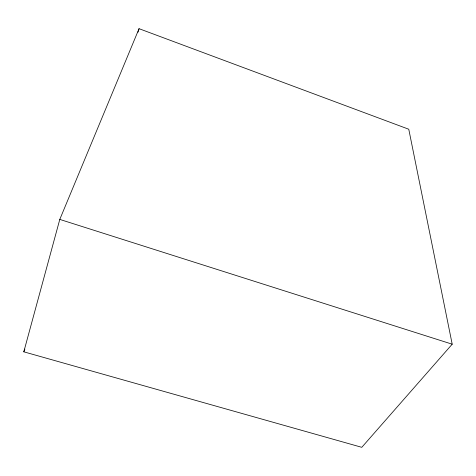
<?xml version="1.0" encoding="UTF-8"?>
<svg xmlns="http://www.w3.org/2000/svg" width="476" height="476" viewBox="0 0 476 476"><rect width="100%" height="100%" fill="white"/><g stroke="black" fill="none" stroke-linecap="round" stroke-linejoin="round"><path stroke-width="0.71" d="M23.8 351.823L59.792 219.412L139.046 28.679L408.771 129.234L452.2 344.196L361.79 447.321L23.8 351.823L24.877 349.063M137.981 32.231L139.046 28.679M59.792 219.412L452.2 344.196"/></g></svg>
